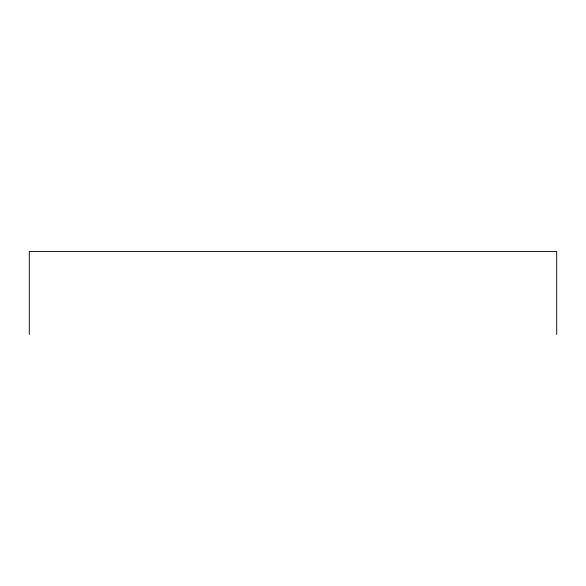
<?xml version="1.0" encoding="UTF-8"?>
<svg xmlns="http://www.w3.org/2000/svg" width="586" height="586" viewBox="0 0 586 586"><rect width="100%" height="100%" fill="white"/><g stroke="black" fill="none" stroke-linecap="round" stroke-linejoin="round"><path stroke-width="0.88" d="M556.7 334.503L556.7 251.497L29.3 251.497L29.3 334.503"/></g></svg>
